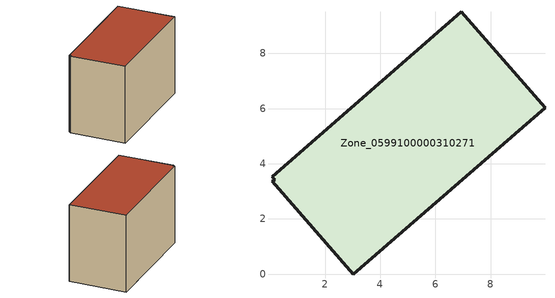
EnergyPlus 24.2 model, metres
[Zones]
Zone_0599100000310271
 floor ground (C_G): 9.97,6.03 3.02,0 0.07,3.36 0.17,3.41 0.08,3.52 6.94,9.51 z0
 wall outside (C_F): 9.97,6.03 6.94,9.51 0.08,3.52 0.17,3.41 0.07,3.36 3.02,0 9.97,6.03 z0:6.38
 roof outside (C_R): 3.02,0 9.97,6.03 6.94,9.51 0.08,3.52 0.17,3.41 0.07,3.36 z6.38
[BUILDING]
Pand.0599100000310271: North Axis=0; Terrain=City; Loads Convergence Tolerance Value=0.04; Temperature Convergence Tolerance Value=0.4; Solar Distribution=FullExterior; Maximum Number of Warmup Days=25; Minimum Number of Warmup Days=1
[Site:Location]
Rotterdam.The.Hague.AP_ZH_NLD Design_Conditions: Latitude=51.96; Longitude=4.45; Time Zone=1; Elevation=-4.5
[SITE:GROUNDTEMPERATURE:BUILDINGSURFACE]
18, 18, 18, 18, 18, 18, 18, 18, 18, 18, 18, 18
[MATERIAL] Thermal Absorptance=0.9; Solar Absorptance=0.7; Visible Absorptance=0.7
Name | Roughness | Thickness | Conductivity | Density | Specific Heat
G.TI.1946 | MediumSmooth | 0.15 | 1 | 540 | 1210
F.TI.1946 | Rough | 0.3 | 0.857143 | 1920 | 840
R.TI.1946 | MediumRough | 0.2 | 0.1 | 1500 | 1000
[CONSTRUCTION]
C_G: G.TI.1946
C_F: F.TI.1946
C_R: R.TI.1946
[ZONE]
Zone_0599100000310271: Type=1; Multiplier=1; Ceiling Height=Autocalculate; Volume=Autocalculate; Floor Area=autocalculate; Part of Total Floor Area=Yes
[ZONEINFILTRATION:DESIGNFLOWRATE]
Infil_Zone_0599100000310271: Zone or ZoneList or Space or SpaceList=Zone_0599100000310271; Schedule=AlwaysOn; Design Flow Rate Calculation Method=Flow/Area; Flow Rate per Floor Area=0.003; Constant Term Coefficient=1; Temperature Term Coefficient=0; Velocity Term Coefficient=0; Velocity Squared Term Coefficient=0
[HVACTEMPLATE:ZONE:IDEALLOADSAIRSYSTEM]
Zone_0599100000310271: Maximum Heating Supply Air Temperature=50; Minimum Cooling Supply Air Temperature=13; Maximum Heating Supply Air Humidity Ratio=0.0156; Minimum Cooling Supply Air Humidity Ratio=0.0077; Heating Limit=NoLimit; Cooling Limit=NoLimit; Dehumidification Control Type=ConstantSensibleHeatRatio; Cooling Sensible Heat Ratio=0.7; Dehumidification Setpoint=60; Humidification Control Type=None; Humidification Setpoint=30; Outdoor Air Method=None; Outdoor Air Flow Rate per Person=0.00944; Outdoor Air Flow Rate per Zone Floor Area=0; Outdoor Air Flow Rate per Zone=0; Demand Controlled Ventilation Type=None; Outdoor Air Economizer Type=NoEconomizer; Heat Recovery Type=None; Sensible Heat Recovery Effectiveness=0.7; Latent Heat Recovery Effectiveness=0.65
[ZONECONTROL:THERMOSTAT]
ThermostatControl_Zone_0599100000310271: Zone or ZoneList=Zone_0599100000310271; Control Type Schedule=DualSetpointControlType; Control 1=Thermostat_Zone_0599100000310271; Temperature Difference Between Cutout And Setpoint=0
[THERMOSTATSETPOINT:DUALSETPOINT]
Thermostat_Zone_0599100000310271: Heating Setpoint Temperature Schedule=HeatingSetpoint_Zone_0599100000310271; Cooling Setpoint Temperature Schedule=CoolingSetpoint_Zone_0599100000310271
[SCHEDULE:COMPACT]
HeatingSetpoint_Zone_0599100000310271: Through: 12/31, For: AllDays, Until: 24:00, 21
CoolingSetpoint_Zone_0599100000310271: Through: 12/31, For: AllDays, Until: 24:00, 24
DualSetpointControlType: Through: 12/31, For: AllDays, Until: 24:00, 4
AlwaysOn: Through: 12/31, For: AllDays, Until: 24:00, 1
